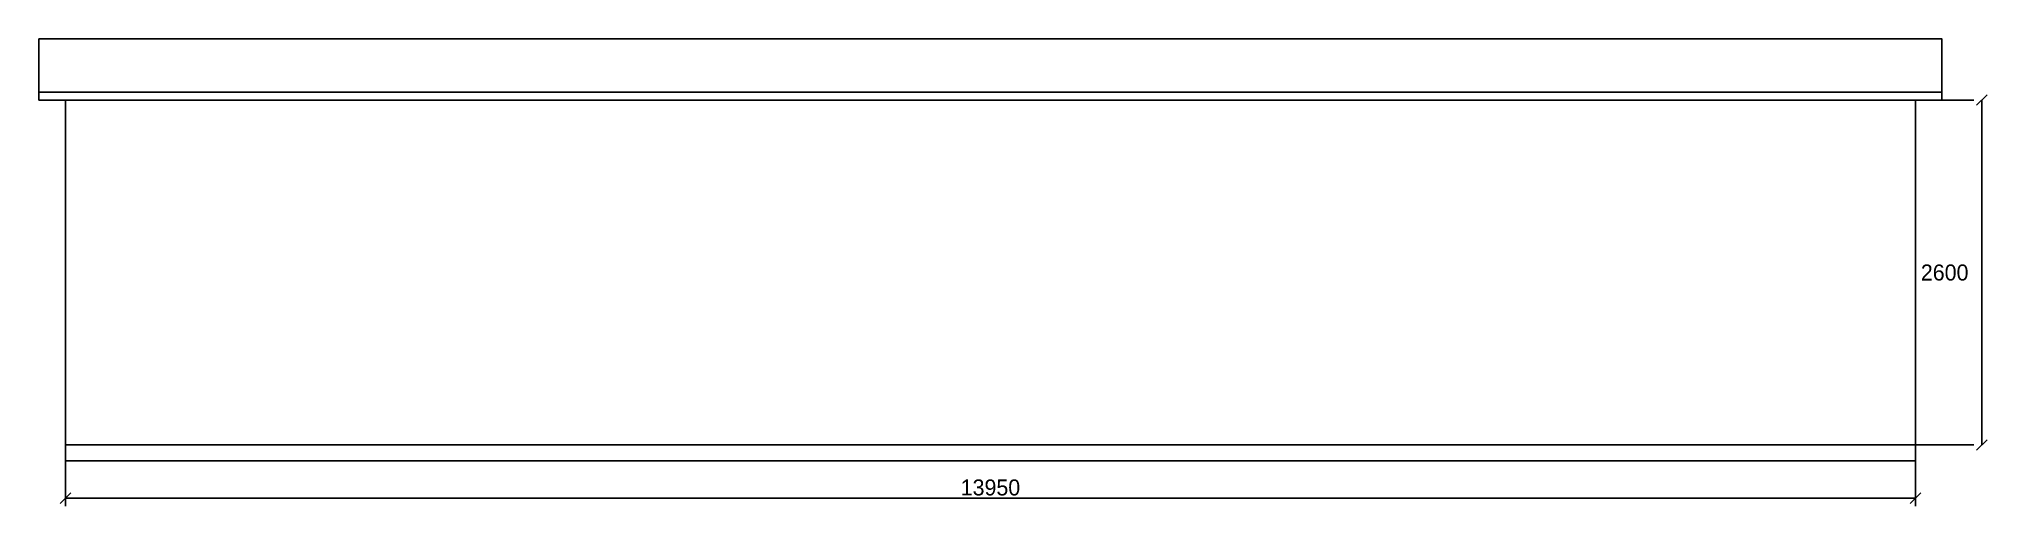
# Model space of a CAD drawing. Header units: millimetres. Extents: x -200 to 14490, y -460 to 3060.
import ezdxf
from ezdxf.enums import TextEntityAlignment as Align

# ---------------------------------------------------------------- set-up
doc = ezdxf.new("R2010")
doc.units = ezdxf.units.MM
doc.layers.add('COTAS', color=8, linetype='Continuous')
doc.layers.add('PAREDES', color=8, linetype='Continuous')

msp = doc.modelspace()

# ---------------------------------------------------------------- linework, layer by layer
at = {"layer": 'COTAS'}
for p, q in [((13950, 2600), (14390, 2600)), ((14410, 2560), (14490, 2640)), ((14450, 0), (14450, 2600)), ((0, 0), (0, -460)), ((13950, 0), (13950, -460)), ((13950, 0), (14390, 0)), ((14410, -40), (14490, 40)), ((-40, -440), (40, -360)), ((0, -400), (13950, -400)), ((13910, -440), (13990, -360))]:
    msp.add_line(p, q, dxfattribs=at)
at = {"layer": 'PAREDES'}
for points in [[(-200, 2660), (14150, 2660), (14150, 3060), (-200, 3060)], [(-200, 2600), (14150, 2600), (14150, 2660), (-200, 2660)], [(0, 0), (13950, 0), (13950, 2600), (0, 2600)], [(0, -120), (13950, -120), (13950, 0), (0, 0)]]:
    msp.add_lwpolyline(points, close=True, dxfattribs=at)

# ---------------------------------------------------------------- texts
at = {"layer": 'COTAS'}
msp.add_text('2600', height=120.7, dxfattribs=at).set_placement((14350, 1300), align=Align.MIDDLE_RIGHT)
msp.add_text('13950', height=120.7, dxfattribs=at).set_placement((6975, -320), align=Align.MIDDLE_CENTER)

doc.saveas('drawing.dxf')
